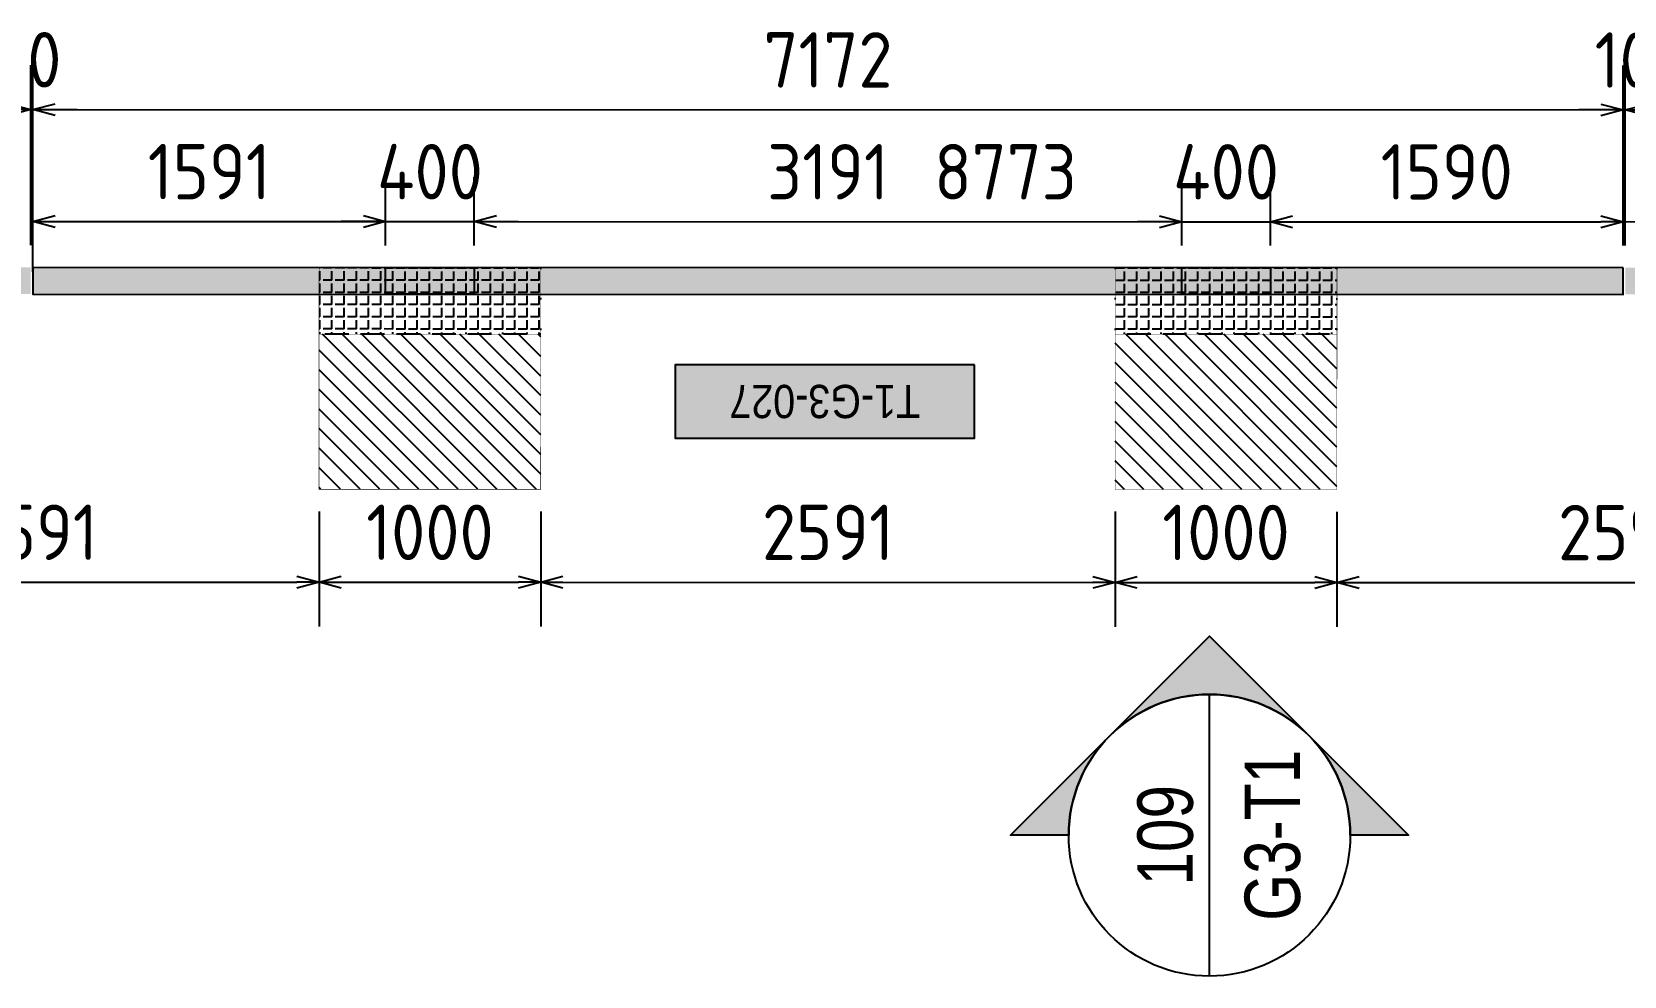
# Model space of a CAD drawing. Header units: centimetres. Extents: x -6122352 to 7132207, y -1694241 to 1947892.
# Drawn here: x 3290623 to 3297805, y 26890 to 31147 of the extents above; entities that cross this region are included whole.
import ezdxf
from ezdxf.enums import TextEntityAlignment as Align

# ---------------------------------------------------------------- set-up
doc = ezdxf.new("R2010")
doc.units = ezdxf.units.CM
doc.header["$MEASUREMENT"] = 0
doc.header["$PDMODE"] = 66
doc.header["$PDSIZE"] = 100
doc.linetypes.add('DASHED2', pattern=[0.375, 0.25, -0.125])
for name, color, linetype in [('00-MI-DIM', 7, 'Continuous'), ('@MI-FOOTINGS', 7, 'Continuous'), ('@MI-TYPE-01', 30, 'Continuous'), ('@MI-TYPE-02', 6, 'Continuous'), ('PANEL-TAGS', 7, 'Continuous')]:
    doc.layers.add(name, color=color, linetype=linetype)
doc.styles.add('Arial Narrow', font='ARIALN.TTF', dxfattribs={"width": 0.95, "height": 500})
doc.styles.add('PANELTAG_STYLE', font='arial.ttf')
doc.styles.add('Schueco-BEMSTIL', font='isocpeur.ttf', dxfattribs={"width": 0.9})
doc.dimstyles.new('MI- JWC-TXT-2.5 MM', dxfattribs={"dimscale": 1.5, "dimtxt": 2.5, "dimasz": 1, "dimexe": 2, "dimexo": 1, "dimgap": 1, "dimtad": 1, "dimdec": 0, "dimdsep": 46, "dimtxsty": 'Schueco-BEMSTIL', "dimblk": 'OPEN30', "dimcen": 0, "dimdle": 2, "dimclrd": 140, "dimclre": 8, "dimclrt": 40, "dimadec": 0, "dimazin": 2, "dimtfac": 1, "dimtdec": 0, "dimtix": 1, "dimtmove": 2, "dimatfit": 3, "dimldrblk": 'OPEN', "dimfxl": 2, "dimlwd": -1, "dimlwe": -1, "dimarcsym": 0})

# ---------------------------------------------------------------- blocks, each defined once
blk = doc.blocks.new('RCC COPING')
at = {"layer": '@MI-TYPE-01', "transparency": 33554679}
h = blk.add_hatch(color=8, dxfattribs=at)
h.dxf.hatch_style = 1
h.paths.add_polyline_path([(60, 200), (-60, 200), (-60, -200), (60, -200)])
at = {"layer": '@MI-TYPE-01', "color": 30}
blk.add_lwpolyline([(-60, 200), (60, 200), (60, -200), (-60, -200)], close=True, dxfattribs=at)
blk = doc.blocks.new('31309MM')
at = {"layer": '@MI-TYPE-01', "transparency": 33554679}
h = blk.add_hatch(color=30, dxfattribs=at)
h.dxf.hatch_style = 1
h.paths.add_polyline_path([(0, 120), (5581.9, 120), (5581.9, 0), (0, 0)])
h.paths.add_polyline_path([(5591.9, 0), (12764, 0), (12764, 120), (5591.9, 120)])
h.paths.add_polyline_path([(12774, 120), (18355.6, 120), (18355.6, -0.2), (12774, -0.2)])
h.paths.add_polyline_path([(18365.7, -0.2), (23537.4, -0.2), (23537.4, 120), (18365.7, 120)])
h.paths.add_polyline_path([(23547.4, 120), (30719.5, 120), (30719.5, 0), (23547.4, 0)])
h.paths.add_polyline_path([(30729.5, 0), (36309.3, 0), (36309.3, 120), (30729.5, 120)])
at = {"layer": '@MI-TYPE-01', "color": 30}
blk.add_lwpolyline([(5591.9, 0), (12764, 0), (12764, 120), (5591.9, 120)], close=True, dxfattribs=at)
at = {"layer": '@MI-TYPE-01', "color": 240, "true_color": 0xed1f24, "rotation": 89.95700707059105}
for p in [(7382.4, 60), (10973.2, 60)]:
    blk.add_blockref('RCC COPING', p, dxfattribs=at)
blk = doc.blocks.new('A$Ceca04276')
at = {"layer": '@MI-TYPE-01', "color": 30, "rotation": 89.98971944707202}
blk.add_blockref('31309MM', (0.5, 9.9), dxfattribs=at)
blk = doc.blocks.new('T1-FOOTING')
at = {"transparency": 33554679}
h = blk.add_hatch(dxfattribs=at)
h.set_pattern_fill('ANGLE', color=256, scale=500)
h.set_pattern_definition([(0, (0, 0), (0, 137.5), [100, -37.5]), (90, (0, 0), (-137.5, 8e-15), [100, -37.5])])
h.paths.add_polyline_path([(-500, -300), (500, -300), (500, 0), (-500, 0)])
h.paths.add_polyline_path([(-499.75, -299.75), (499.75, -299.75), (499.75, -0.25), (-499.75, -0.25)], flags=16)
h = blk.add_hatch(dxfattribs=at)
h.set_pattern_fill('ANGLE', color=8, scale=200)
h.set_pattern_definition([(0, (0, 0), (0, 55), [40, -15]), (90, (0, 0), (-55, 3e-15), [40, -15])])
h.paths.add_polyline_path([(500, -300), (500, 0), (-500, 0), (-500, -300)])
h = blk.add_hatch(dxfattribs=at)
h.set_pattern_fill('ANSI31', color=8, scale=500)
h.paths.add_polyline_path([(500, -1000), (500, -300), (-500, -300), (-500, -1000)])
at = {"layer": '@MI-TYPE-01', "color": 240, "linetype": 'DASHED2', "true_color": 0xed1f24}
blk.add_line((-500, -300), (500, -300), dxfattribs=at)
at = {"layer": '@MI-TYPE-01', "color": 240, "true_color": 0xed1f24, "const_width": 2.5}
blk.add_lwpolyline([(-500, 0), (500, 0), (500, -1000), (-500, -1000)], close=True, dxfattribs=at)
blk = doc.blocks.new('_Open30')
at = {"color": 0, "linetype": 'ByBlock', "lineweight": -2}
for p, q in [((-1, 0.268), (0, 0)), ((0, 0), (-1, -0.268)), ((0, 0), (-1, 0))]:
    blk.add_line(p, q, dxfattribs=at)
blk = doc.blocks.new('*D1385')
at = {"layer": '@MI-TYPE-02', "color": 140, "transparency": 16777216}
for p, q in [((708.3, 18719), (708.3, 18819)), ((708.3, 18619), (708.3, 18609)), ((708.3, 18509), (708.4, 18409))]:
    blk.add_line(p, q, dxfattribs=at)
at = {"layer": '@MI-TYPE-02', "color": 8, "transparency": 16777216}
for p, q in [((96.9, 18608.9), (908.3, 18609.1)), ((97, 18618.9), (908.3, 18619.1))]:
    blk.add_line(p, q, dxfattribs=at)
at = {"layer": 'Defpoints', "color": 0, "transparency": 16777216}
for p in [(-3.1, 18608.9), (-3, 18618.9), (708.3, 18609)]:
    blk.add_point(p, dxfattribs=at)
at = {"layer": '@MI-TYPE-02', "color": 140, "transparency": 16777216, "xscale": 100, "yscale": 100, "zscale": 100}
for p, rotation in [((708.3, 18619), 270.0102658210683), ((708.3, 18609), 90.01026582106833)]:
    blk.add_blockref('_Open30', p, dxfattribs=dict(at, rotation=rotation))
at = {"layer": '@MI-TYPE-02', "color": 40, "transparency": 16777216, "insert": (933.3, 18614.1), "char_height": 250, "attachment_point": 5, "rotation": 270.01027, "style": 'Schueco-BEMSTIL'}
blk.add_mtext('10', dxfattribs=at)
blk = doc.blocks.new('_Open')
at = {"color": 0, "linetype": 'ByBlock', "lineweight": -2}
for p, q in [((-1, 0.2), (0, 0)), ((-1, -0.2), (0, 0)), ((0, 0), (-1, 0))]:
    blk.add_line(p, q, dxfattribs=at)
blk = doc.blocks.new('*D1386')
at = {"layer": '@MI-TYPE-02', "color": 8, "transparency": 16777216}
for p, q in [((96.9, 18608.9), (908.3, 18609.1)), ((98.1, 11436.8), (909.6, 11437))]:
    blk.add_line(p, q, dxfattribs=at)
at = {"layer": '@MI-TYPE-02', "color": 140, "transparency": 16777216}
blk.add_line((708.3, 18509), (709.6, 11536.9), dxfattribs=at)
at = {"layer": 'Defpoints', "color": 0, "transparency": 16777216}
for p in [(-3.1, 18608.9), (-1.9, 11436.8), (709.6, 11436.9)]:
    blk.add_point(p, dxfattribs=at)
at = {"layer": '@MI-TYPE-02', "color": 140, "transparency": 16777216, "xscale": 100, "yscale": 100, "zscale": 100}
for p, rotation in [((708.3, 18609), 90.01026582106833), ((709.6, 11436.9), 270.0102658210683)]:
    blk.add_blockref('_Open30', p, dxfattribs=dict(at, rotation=rotation))
at = {"layer": '@MI-TYPE-02', "color": 40, "transparency": 16777216, "insert": (934, 15023), "char_height": 250, "attachment_point": 5, "rotation": 270.01027, "style": 'Schueco-BEMSTIL'}
blk.add_mtext('7172', dxfattribs=at)
blk = doc.blocks.new('*D1387')
at = {"layer": '@MI-TYPE-02', "color": 140, "transparency": 16777216}
for p, q in [((709.6, 11536.9), (709.6, 11636.9)), ((709.6, 11436.9), (709.6, 11426.9)), ((709.6, 11326.9), (709.6, 11226.9))]:
    blk.add_line(p, q, dxfattribs=at)
at = {"layer": '@MI-TYPE-02', "color": 8, "transparency": 16777216}
for p, q in [((98.1, 11436.8), (909.6, 11437)), ((98.1, 11426.8), (909.6, 11427))]:
    blk.add_line(p, q, dxfattribs=at)
at = {"layer": 'Defpoints', "color": 0, "transparency": 16777216}
for p in [(-1.9, 11436.8), (-1.9, 11426.8), (709.6, 11426.9)]:
    blk.add_point(p, dxfattribs=at)
at = {"layer": '@MI-TYPE-02', "color": 140, "transparency": 16777216, "xscale": 100, "yscale": 100, "zscale": 100}
for p, rotation in [((709.6, 11436.9), 270.0102658210683), ((709.6, 11426.9), 90.01026582106833)]:
    blk.add_blockref('_Open30', p, dxfattribs=dict(at, rotation=rotation))
at = {"layer": '@MI-TYPE-02', "color": 40, "transparency": 16777216, "insert": (934.6, 11432), "char_height": 250, "attachment_point": 5, "rotation": 270.01027, "style": 'Schueco-BEMSTIL'}
blk.add_mtext('10', dxfattribs=at)
blk = doc.blocks.new('*D1393')
at = {"layer": '@MI-TYPE-02', "color": 8, "transparency": 16777216}
for p, q in [((96.4, 18608.9), (404, 18609)), ((97.1, 17018.1), (404.3, 17018.2))]:
    blk.add_line(p, q, dxfattribs=at)
at = {"layer": '@MI-TYPE-02', "color": 140, "transparency": 16777216}
blk.add_line((204, 18509), (204.3, 17118.2), dxfattribs=at)
at = {"layer": 'Defpoints', "color": 0, "transparency": 16777216}
for p in [(-3.6, 18608.9), (-2.9, 17018.1), (204.3, 17018.2)]:
    blk.add_point(p, dxfattribs=at)
at = {"layer": '@MI-TYPE-02', "color": 140, "transparency": 16777216, "xscale": 100, "yscale": 100, "zscale": 100}
for p, rotation in [((204, 18609), 90.01026582106833), ((204.3, 17018.2), 270.0102658210683)]:
    blk.add_blockref('_Open30', p, dxfattribs=dict(at, rotation=rotation))
at = {"layer": '@MI-TYPE-02', "color": 40, "transparency": 16777216, "insert": (429.1, 17813.6), "char_height": 250, "attachment_point": 5, "rotation": 270.01027, "style": 'Schueco-BEMSTIL'}
blk.add_mtext('1591', dxfattribs=at)
blk = doc.blocks.new('*D1394')
at = {"layer": '@MI-TYPE-02', "color": 140, "transparency": 16777216}
for p, q in [((204.3, 17118.2), (204.2, 17218.2)), ((204.3, 17018.2), (204.3, 16618.2)), ((204.4, 16518.2), (204.4, 16418.2))]:
    blk.add_line(p, q, dxfattribs=at)
at = {"layer": '@MI-TYPE-02', "color": 8, "transparency": 16777216}
for p, q in [((97.1, 17018.1), (404.3, 17018.2)), ((97.1, 16618.1), (404.3, 16618.2))]:
    blk.add_line(p, q, dxfattribs=at)
at = {"layer": 'Defpoints', "color": 0, "transparency": 16777216}
for p in [(-2.9, 17018.1), (-2.9, 16618.1), (204.3, 16618.2)]:
    blk.add_point(p, dxfattribs=at)
at = {"layer": '@MI-TYPE-02', "color": 140, "transparency": 16777216, "xscale": 100, "yscale": 100, "zscale": 100}
for p, rotation in [((204.3, 17018.2), 270.0102658210683), ((204.3, 16618.2), 90.01026582106833)]:
    blk.add_blockref('_Open30', p, dxfattribs=dict(at, rotation=rotation))
at = {"layer": '@MI-TYPE-02', "color": 40, "transparency": 16777216, "insert": (429.3, 16818.2), "char_height": 250, "attachment_point": 5, "rotation": 270.01027, "style": 'Schueco-BEMSTIL'}
blk.add_mtext('400', dxfattribs=at)
blk = doc.blocks.new('*D1395')
at = {"layer": '@MI-TYPE-02', "color": 8, "transparency": 16777216}
for p, q in [((97.1, 16618.1), (404.3, 16618.2)), ((97.9, 13427.3), (404.9, 13427.4))]:
    blk.add_line(p, q, dxfattribs=at)
at = {"layer": '@MI-TYPE-02', "color": 140, "transparency": 16777216}
blk.add_line((204.4, 16518.2), (204.9, 13527.3), dxfattribs=at)
at = {"layer": 'Defpoints', "color": 0, "transparency": 16777216}
for p in [(-2.9, 16618.1), (-2.1, 13427.3), (204.9, 13427.3)]:
    blk.add_point(p, dxfattribs=at)
at = {"layer": '@MI-TYPE-02', "color": 140, "transparency": 16777216, "xscale": 100, "yscale": 100, "zscale": 100}
for p, rotation in [((204.3, 16618.2), 90.01026582106833), ((204.9, 13427.3), 270.0102658210683)]:
    blk.add_blockref('_Open30', p, dxfattribs=dict(at, rotation=rotation))
at = {"layer": '@MI-TYPE-02', "color": 40, "transparency": 16777216, "insert": (429.6, 15022.8), "char_height": 250, "attachment_point": 5, "rotation": 270.01027, "style": 'Schueco-BEMSTIL'}
blk.add_mtext('3191', dxfattribs=at)
blk = doc.blocks.new('*D1396')
at = {"layer": '@MI-TYPE-02', "color": 140, "transparency": 16777216}
for p, q in [((204.9, 13527.3), (204.9, 13627.3)), ((204.9, 13427.3), (205, 13027.3)), ((205, 12927.3), (205, 12827.3))]:
    blk.add_line(p, q, dxfattribs=at)
at = {"layer": '@MI-TYPE-02', "color": 8, "transparency": 16777216}
for p, q in [((97.9, 13427.3), (404.9, 13427.4)), ((97.7, 13027.3), (405, 13027.4))]:
    blk.add_line(p, q, dxfattribs=at)
at = {"layer": 'Defpoints', "color": 0, "transparency": 16777216}
for p in [(-2.1, 13427.3), (-2.3, 13027.3), (205, 13027.3)]:
    blk.add_point(p, dxfattribs=at)
at = {"layer": '@MI-TYPE-02', "color": 140, "transparency": 16777216, "xscale": 100, "yscale": 100, "zscale": 100}
for p, rotation in [((204.9, 13427.3), 270.0102658210683), ((205, 13027.3), 90.01026582106833)]:
    blk.add_blockref('_Open30', p, dxfattribs=dict(at, rotation=rotation))
at = {"layer": '@MI-TYPE-02', "color": 40, "transparency": 16777216, "insert": (430, 13227.4), "char_height": 250, "attachment_point": 5, "rotation": 270.01027, "style": 'Schueco-BEMSTIL'}
blk.add_mtext('400', dxfattribs=at)
blk = doc.blocks.new('*D1397')
at = {"layer": '@MI-TYPE-02', "color": 8, "transparency": 16777216}
for p, q in [((97.7, 13027.3), (405, 13027.4)), ((98.1, 11436.8), (405.3, 11436.9))]:
    blk.add_line(p, q, dxfattribs=at)
at = {"layer": '@MI-TYPE-02', "color": 140, "transparency": 16777216}
blk.add_line((205, 12927.3), (205.3, 11536.9), dxfattribs=at)
at = {"layer": 'Defpoints', "color": 0, "transparency": 16777216}
for p in [(-2.3, 13027.3), (-1.9, 11436.8), (205.3, 11436.9)]:
    blk.add_point(p, dxfattribs=at)
at = {"layer": '@MI-TYPE-02', "color": 140, "transparency": 16777216, "xscale": 100, "yscale": 100, "zscale": 100}
for p, rotation in [((205, 13027.3), 90.01026582106833), ((205.3, 11436.9), 270.0102658210683)]:
    blk.add_blockref('_Open30', p, dxfattribs=dict(at, rotation=rotation))
at = {"layer": '@MI-TYPE-02', "color": 40, "transparency": 16777216, "insert": (430.1, 12232.1), "char_height": 250, "attachment_point": 5, "rotation": 270.01027, "style": 'Schueco-BEMSTIL'}
blk.add_mtext('1590', dxfattribs=at)
blk = doc.blocks.new('*D1398')
at = {"layer": '@MI-TYPE-02', "color": 8, "transparency": 16777216}
for p, q in [((-23.1, 18608.9), (404, 18609)), ((98.4, 9836.2), (405.6, 9836.2))]:
    blk.add_line(p, q, dxfattribs=at)
at = {"layer": '@MI-TYPE-02', "color": 140, "transparency": 16777216}
blk.add_line((204, 18509), (205.5, 9936.2), dxfattribs=at)
at = {"layer": 'Defpoints', "color": 0, "transparency": 16777216}
for p in [(-123.1, 18608.9), (-1.6, 9836.2), (205.6, 9836.2)]:
    blk.add_point(p, dxfattribs=at)
at = {"layer": '@MI-TYPE-02', "color": 140, "transparency": 16777216, "xscale": 100, "yscale": 100, "zscale": 100}
for p, rotation in [((204, 18609), 90.01026582106833), ((205.6, 9836.2), 270.0102658210683)]:
    blk.add_blockref('_Open30', p, dxfattribs=dict(at, rotation=rotation))
at = {"layer": '@MI-TYPE-02', "color": 40, "transparency": 16777216, "insert": (429.8, 14222.6), "char_height": 250, "attachment_point": 5, "rotation": 270.01027, "style": 'Schueco-BEMSTIL'}
blk.add_mtext('8773', dxfattribs=at)
blk = doc.blocks.new('*D1420')
at = {"layer": '@MI-TYPE-02', "color": 8, "transparency": 16777216}
for p, q in [((-1102.1, 19909.3), (-1622.2, 19909.2)), ((-1102.9, 17317.9), (-1621.8, 17317.8))]:
    blk.add_line(p, q, dxfattribs=at)
at = {"layer": '@MI-TYPE-02', "color": 140, "transparency": 16777216}
blk.add_line((-1422.2, 19809.3), (-1421.8, 17417.9), dxfattribs=at)
at = {"layer": 'Defpoints', "color": 0, "transparency": 16777216}
for p in [(-1002.1, 19909.4), (-1421.8, 17317.9), (-1002.9, 17318)]:
    blk.add_point(p, dxfattribs=at)
at = {"layer": '@MI-TYPE-02', "color": 140, "transparency": 16777216, "xscale": 100, "yscale": 100, "zscale": 100}
for p, rotation in [((-1422.2, 19909.3), 90.01026582106819), ((-1421.8, 17317.9), 270.0102658210682)]:
    blk.add_blockref('_Open30', p, dxfattribs=dict(at, rotation=rotation))
at = {"layer": '@MI-TYPE-02', "color": 40, "transparency": 16777216, "insert": (-1197, 18613.6), "char_height": 250, "attachment_point": 5, "rotation": 270.01027, "style": 'Schueco-BEMSTIL'}
blk.add_mtext('2591', dxfattribs=at)
blk = doc.blocks.new('*D1421')
at = {"layer": '@MI-TYPE-02', "color": 8, "transparency": 16777216}
for p, q in [((-1102.9, 17317.9), (-1621.8, 17317.8)), ((-1102.7, 16317.9), (-1621.6, 16317.8))]:
    blk.add_line(p, q, dxfattribs=at)
at = {"layer": '@MI-TYPE-02', "color": 140, "transparency": 16777216}
blk.add_line((-1421.7, 17217.9), (-1421.6, 16417.9), dxfattribs=at)
at = {"layer": 'Defpoints', "color": 0, "transparency": 16777216}
for p in [(-1002.9, 17318), (-1421.6, 16317.9), (-1002.7, 16318)]:
    blk.add_point(p, dxfattribs=at)
at = {"layer": '@MI-TYPE-02', "color": 140, "transparency": 16777216, "xscale": 100, "yscale": 100, "zscale": 100}
for p, rotation in [((-1421.8, 17317.9), 90.01026582106819), ((-1421.6, 16317.9), 270.0102658210682)]:
    blk.add_blockref('_Open30', p, dxfattribs=dict(at, rotation=rotation))
at = {"layer": '@MI-TYPE-02', "color": 40, "transparency": 16777216, "insert": (-1196.7, 16817.9), "char_height": 250, "attachment_point": 5, "rotation": 270.01027, "style": 'Schueco-BEMSTIL'}
blk.add_mtext('1000', dxfattribs=at)
blk = doc.blocks.new('*D1422')
at = {"layer": '@MI-TYPE-02', "color": 8, "transparency": 16777216}
for p, q in [((-1102.7, 16317.9), (-1621.6, 16317.8)), ((-1102.3, 13727.1), (-1621.1, 13727))]:
    blk.add_line(p, q, dxfattribs=at)
at = {"layer": '@MI-TYPE-02', "color": 140, "transparency": 16777216}
blk.add_line((-1421.6, 16217.9), (-1421.1, 13827), dxfattribs=at)
at = {"layer": 'Defpoints', "color": 0, "transparency": 16777216}
for p in [(-1002.7, 16318), (-1421.1, 13727), (-1002.3, 13727.1)]:
    blk.add_point(p, dxfattribs=at)
at = {"layer": '@MI-TYPE-02', "color": 140, "transparency": 16777216, "xscale": 100, "yscale": 100, "zscale": 100}
for p, rotation in [((-1421.6, 16317.9), 90.01026582106819), ((-1421.1, 13727), 270.0102658210682)]:
    blk.add_blockref('_Open30', p, dxfattribs=dict(at, rotation=rotation))
at = {"layer": '@MI-TYPE-02', "color": 40, "transparency": 16777216, "insert": (-1196.3, 15022.5), "char_height": 250, "attachment_point": 5, "rotation": 270.01027, "style": 'Schueco-BEMSTIL'}
blk.add_mtext('2591', dxfattribs=at)
blk = doc.blocks.new('*D1423')
at = {"layer": '@MI-TYPE-02', "color": 8, "transparency": 16777216}
for p, q in [((-1102.3, 13727.1), (-1621.1, 13727)), ((-1102.1, 12727.1), (-1620.9, 12727))]:
    blk.add_line(p, q, dxfattribs=at)
at = {"layer": '@MI-TYPE-02', "color": 140, "transparency": 16777216}
blk.add_line((-1421.1, 13627), (-1421, 12827), dxfattribs=at)
at = {"layer": 'Defpoints', "color": 0, "transparency": 16777216}
for p in [(-1002.3, 13727.1), (-1420.9, 12727), (-1002.1, 12727.1)]:
    blk.add_point(p, dxfattribs=at)
at = {"layer": '@MI-TYPE-02', "color": 140, "transparency": 16777216, "xscale": 100, "yscale": 100, "zscale": 100}
for p, rotation in [((-1421.1, 13727), 90.01026582106819), ((-1420.9, 12727), 270.0102658210682)]:
    blk.add_blockref('_Open30', p, dxfattribs=dict(at, rotation=rotation))
at = {"layer": '@MI-TYPE-02', "color": 40, "transparency": 16777216, "insert": (-1196, 13227.1), "char_height": 250, "attachment_point": 5, "rotation": 270.01027, "style": 'Schueco-BEMSTIL'}
blk.add_mtext('1000', dxfattribs=at)
blk = doc.blocks.new('*D1424')
at = {"layer": '@MI-TYPE-02', "color": 8, "transparency": 16777216}
for p, q in [((-1102.1, 12727.1), (-1620.9, 12727)), ((-1100.3, 10136), (-1620.5, 10135.9))]:
    blk.add_line(p, q, dxfattribs=at)
at = {"layer": '@MI-TYPE-02', "color": 140, "transparency": 16777216}
blk.add_line((-1420.9, 12627), (-1420.5, 10235.9), dxfattribs=at)
at = {"layer": 'Defpoints', "color": 0, "transparency": 16777216}
for p in [(-1002.1, 12727.1), (-1420.5, 10135.9), (-1000.3, 10136)]:
    blk.add_point(p, dxfattribs=at)
at = {"layer": '@MI-TYPE-02', "color": 140, "transparency": 16777216, "xscale": 100, "yscale": 100, "zscale": 100}
for p, rotation in [((-1420.9, 12727), 90.01026582106819), ((-1420.5, 10135.9), 270.0102658210682)]:
    blk.add_blockref('_Open30', p, dxfattribs=dict(at, rotation=rotation))
at = {"layer": '@MI-TYPE-02', "color": 40, "transparency": 16777216, "insert": (-1195.7, 11431.5), "char_height": 250, "attachment_point": 5, "rotation": 270.01027, "style": 'Schueco-BEMSTIL'}
blk.add_mtext('2591', dxfattribs=at)
blk = doc.blocks.new('PANELTAG')
at = {"layer": 'PANEL-TAGS', "color": 1}
blk.add_lwpolyline([(-13.5, -3.3), (13.5, -3.3), (13.5, 3.3), (-13.5, 3.3)], close=True, dxfattribs=at)
at = {"layer": 'PANEL-TAGS', "color": 40, "true_color": 0xffd700}
blk.add_solid([(-13.5, -3.3), (13.5, -3.3), (-13.5, 3.3), (13.5, 3.3)], dxfattribs=at)
at = {"layer": 'PANEL-TAGS', "color": 5, "style": 'PANELTAG_STYLE', "width": 0.85}
blk.add_attdef('TAGNO', text='', height=3, dxfattribs=at).set_placement((0, 0), align=Align.MIDDLE)
blk = doc.blocks.new('*U1874')
h = blk.add_hatch(color=94)
edge = h.paths.add_edge_path()
edge.add_line((0, 6.35), (0, 8.98))
edge.add_line((0, 8.98), (8.98, 0))
edge.add_line((8.98, 0), (0, -8.98))
edge.add_line((0, -8.98), (0, -6.35))
edge.add_arc((0, 0), 6.35, 270, 450)
at = {"color": 94}
blk.add_line((-6.35, 0), (6.35, 0), dxfattribs=at)
for points in [[(0, 6.35), (0, 8.98), (8.98, 0), (0, -8.98), (0, -6.35, 1)], [(4.49, -4.49, 0.414214), (4.49, 4.49), (8.98, 0), (4.49, -4.49)]]:
    blk.add_lwpolyline(points, format="xyb", close=True)
blk.add_circle((0, 0), 6.35, dxfattribs=at)
at = {"style": 'Arial Narrow', "width": 0.95, "flags": 8}
blk.add_attdef('VIEWNUMBER', text='', height=2.5, dxfattribs=at).set_placement((0, 0), align=Align.BOTTOM_CENTER)
blk.add_attdef('SHEETNUMBER', text='', height=2.5, dxfattribs=at).set_placement((0, -1.588), align=Align.TOP_CENTER)
blk = doc.blocks.new('T1-PARTITON 2')
at = {"layer": '@MI-FOOTINGS', "color": 240, "true_color": 0xed1f24, "xscale": -1, "rotation": 270.0100462352146}
for p in [(-2.8, 16818.1), (-2.2, 13227.3)]:
    blk.add_blockref('T1-FOOTING', p, dxfattribs=at)
at = {"layer": '@MI-TYPE-02', "rotation": 0.02048826124247522}
blk.add_blockref('A$Ceca04276', (-1.3, 5835), dxfattribs=at)
at = {"layer": '@MI-TYPE-02'}
for base, p1, p2, picture, middle in [((-1421.8, 17317.9), (-1002.1, 19909.4), (-1002.9, 17318), '*D1420', (-1197, 18613.6)), ((708.3, 18609), (-3, 18618.9), (-3.1, 18608.9), '*D1385', (933.3, 18614.1)), ((205.6, 9836.2), (-123.1, 18608.9), (-1.6, 9836.2), '*D1398', (429.8, 14222.6)), ((204.3, 17018.2), (-3.6, 18608.9), (-2.9, 17018.1), '*D1393', (429.1, 17813.6)), ((709.6, 11436.9), (-3.1, 18608.9), (-1.9, 11436.8), '*D1386', (934, 15023)), ((-1421.6, 16317.9), (-1002.9, 17318), (-1002.7, 16318), '*D1421', (-1196.7, 16817.9)), ((204.3, 16618.2), (-2.9, 17018.1), (-2.9, 16618.1), '*D1394', (429.3, 16818.2)), ((204.9, 13427.3), (-2.9, 16618.1), (-2.1, 13427.3), '*D1395', (429.6, 15022.8)), ((-1421.1, 13727), (-1002.7, 16318), (-1002.3, 13727.1), '*D1422', (-1196.3, 15022.5)), ((-1420.9, 12727), (-1002.3, 13727.1), (-1002.1, 12727.1), '*D1423', (-1196, 13227.1)), ((205, 13027.3), (-2.1, 13427.3), (-2.3, 13027.3), '*D1396', (430, 13227.4)), ((205.2775, 11436.8518), (-2.2917, 13027.2867), (-1.8583, 11436.8147), '*D1397', (430.135, 12232.1281)), ((-1420.5, 10135.9), (-1002.1, 12727.1), (-1000.3, 10136), '*D1424', (-1195.7, 11431.5)), ((709.6, 11426.9), (-1.9, 11436.8), (-1.9, 11426.8), '*D1387', (934.6, 11432))]:
    dim = blk.add_linear_dim(base=base, p1=p1, p2=p2, angle=90.01027, dimstyle='MI- JWC-TXT-2.5 MM', dxfattribs=at)
    dim.commit()
    dim.dimension.update_dxf_attribs({"geometry": picture, "text_midpoint": middle})
blk = doc.blocks.new('A$C781c0118')
at = {"layer": '00-MI-DIM'}
ref = blk.add_blockref('*U1874', (-3722.1, 11554.6, 0), dxfattribs=dict(at, xscale=100, yscale=100, zscale=100))
ref.add_attrib('VIEWNUMBER', '109', dxfattribs={"layer": '0', "height": 250, "style": 'Arial Narrow', "width": 0.95}).set_placement((-3722.1, 11554.6, 0), align=Align.BOTTOM_CENTER)
ref.add_attrib('SHEETNUMBER', 'G3-T1', dxfattribs={"layer": '0', "height": 250, "style": 'Arial Narrow', "width": 0.95}).set_placement((-3722.1, 11395.9, 0), align=Align.TOP_CENTER)
at = {"layer": '@MI-TYPE-01', "rotation": 359.977467402098}
blk.add_blockref('T1-PARTITON 2', (-1166.1, -1747.6, 0), dxfattribs=at)
at = {"layer": 'PANEL-TAGS'}
ref = blk.add_blockref('PANELTAG', (-1766.2, 13289.9, 0), dxfattribs=dict(at, xscale=50.00000000000001, yscale=50.00000000000001, zscale=50.00000000000001, rotation=90.00000000000001))
ref.add_attrib('TAGNO', 'T1-G3-027', dxfattribs={"color": 5, "height": 150, "rotation": 90, "style": 'PANELTAG_STYLE', "width": 0.85}).set_placement((-1766.2, 13289.9, 0), align=Align.MIDDLE_CENTER)

msp = doc.modelspace()

# ---------------------------------------------------------------- block references
at = {"layer": '@MI-TYPE-01', "rotation": 90}
msp.add_blockref('A$C781c0118', (3307489.0654, 31247.03786), dxfattribs=at)

doc.saveas('drawing.dxf')
